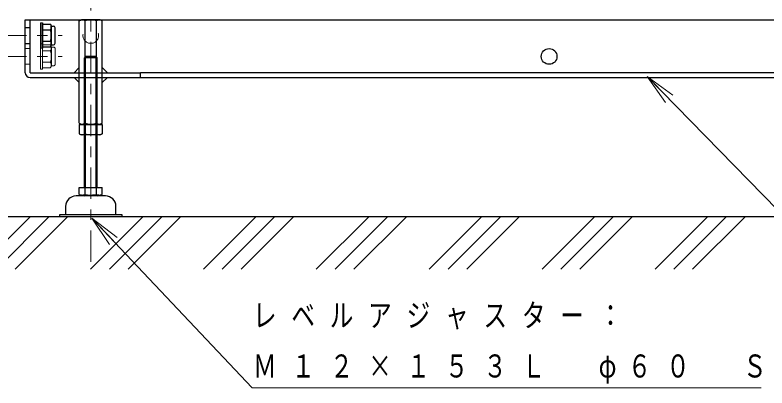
# Model space of a CAD drawing. Units: millimetres on the paper. Extents: x -385 to 15, y -594 to 267.
# Drawn here: x -149.2 to -77.4, y 108.9 to 144.5 of the extents above; entities that cross this region are included whole.
import ezdxf

# ---------------------------------------------------------------- set-up
doc = ezdxf.new("R2010")
doc.units = ezdxf.units.MM
doc.linetypes.add('USER1', pattern=[4.5, 2.5, -2])
doc.linetypes.add('USER2', pattern=[6, 3, -1, 1, -1])
doc.layers.add('1_10', color=7, linetype='Continuous', lineweight=25)
doc.styles.add('ＭＳ ゴシック', font='')
doc.styles.get('ＭＳ ゴシック').set_extended_font_data('MS Gothic')

msp = doc.modelspace()

# ---------------------------------------------------------------- linework, layer by layer
at = {"layer": '1_10', "linetype": 'USER2', "lineweight": 13}
for p, q in [((-141.946, 120.967), (-141.946, 173.054)), ((-169.068, 142.574), (-144.687, 142.574)), ((-169.068, 140.574), (-144.687, 140.574))]:
    msp.add_line(p, q, dxfattribs=at)
at = {"layer": '1_10'}
for p, q in [((-148.196, 139.024), (-148.196, 144.074)), ((-148.196, 144.074), (-147.746, 144.074)), ((-147.746, 139.024), (-147.746, 144.074)), ((-146.746, 143.774), (-146.546, 143.774)), ((-146.746, 143.774), (-146.746, 141.374)), ((-146.546, 143.774), (-146.546, 141.374)), ((-146.546, 141.477), (-146.546, 143.671)), ((-146.546, 143.671), (-145.8, 143.671)), ((-145.8, 143.671), (-145.686, 143.474)), ((-143.043, 143.96), (-142.846, 144.074)), ((-143.043, 134.188), (-143.043, 143.96)), ((-141.046, 144.074), (-142.846, 144.074)), ((-142.494, 134.188), (-142.494, 143.96)), ((-141.398, 134.188), (-141.398, 143.96)), ((-140.849, 143.96), (-141.046, 144.074)), ((-140.849, 134.188), (-140.849, 143.96)), ((-148.196, 143.324), (-147.746, 143.324)), ((-146.546, 143.122), (-145.8, 143.122)), ((-145.686, 141.674), (-145.686, 143.474)), ((-145.686, 143.474), (-145.516, 143.474)), ((-145.346, 141.844), (-145.346, 143.304)), ((-148.196, 141.824), (-147.746, 141.824)), ((-146.546, 142.026), (-145.8, 142.026)), ((-146.546, 141.477), (-145.8, 141.477)), ((-145.8, 141.477), (-145.686, 141.674)), ((-145.686, 141.674), (-145.516, 141.674)), ((-146.546, 141.374), (-146.746, 141.374)), ((-143.043, 139.524), (-143.543, 139.024)), ((-140.849, 139.524), (-140.349, 139.024)), ((-147.746, 139.024), (-137.196, 139.024)), ((-147.746, 138.574), (-137.196, 138.574)), ((-143.043, 138.074), (-143.543, 138.574)), ((-143.046, 138.574), (-143.046, 139.024)), ((-140.849, 138.074), (-140.349, 138.574)), ((-140.846, 138.574), (-140.846, 139.024)), ((-137.196, 138.574), (-137.196, 139.024)), ((-143.043, 134.188), (-142.846, 134.074)), ((-143.043, 134.074), (-143.043, 133.188)), ((-143.043, 134.074), (-140.849, 134.074)), ((-141.046, 134.074), (-142.846, 134.074)), ((-142.494, 134.074), (-142.494, 133.188)), ((-141.398, 134.074), (-141.398, 133.188)), ((-140.849, 134.188), (-141.046, 134.074)), ((-140.849, 134.074), (-140.849, 133.188)), ((-143.043, 133.188), (-142.846, 133.074)), ((-141.046, 133.074), (-142.846, 133.074)), ((-140.849, 133.188), (-141.046, 133.074)), ((-29.377, 125.254), (-167.696, 125.254))]:
    msp.add_line(p, q, dxfattribs=at)
at = {"layer": '1_10', "color": 60}
for p, q in [((-147.746, 144.074), (-48.646, 144.074)), ((-59.196, 139.024), (-137.196, 139.024)), ((-137.196, 138.574), (-59.196, 138.574))]:
    msp.add_line(p, q, dxfattribs=at)
at = {"layer": '1_10', "linetype": 'USER1', "lineweight": 13}
for p, q in [((-146.746, 141.774), (-146.546, 141.774)), ((-146.746, 141.774), (-146.746, 139.374)), ((-146.546, 139.374), (-146.546, 141.774)), ((-146.546, 141.671), (-145.8, 141.671)), ((-145.8, 141.671), (-145.686, 141.474)), ((-145.686, 139.674), (-145.686, 141.474)), ((-145.686, 141.474), (-145.516, 141.474)), ((-148.196, 141.324), (-147.746, 141.324)), ((-146.546, 141.122), (-145.8, 141.122)), ((-145.346, 139.844), (-145.346, 141.304)), ((-146.546, 140.026), (-145.8, 140.026)), ((-148.196, 139.824), (-147.746, 139.824)), ((-146.546, 139.374), (-146.746, 139.374)), ((-146.546, 139.477), (-145.8, 139.477)), ((-145.8, 139.477), (-145.686, 139.674)), ((-145.686, 139.674), (-145.516, 139.674))]:
    msp.add_line(p, q, dxfattribs=at)
at = {"layer": '1_10', "color": 4}
for p, q in [((-142.439, 140.554), (-142.546, 140.447)), ((-141.346, 140.447), (-142.546, 140.447)), ((-142.546, 128.054), (-142.546, 140.447)), ((-141.453, 140.554), (-142.439, 140.554)), ((-141.346, 140.447), (-141.453, 140.554)), ((-141.346, 128.054), (-141.346, 140.447)), ((-143.043, 128.054), (-140.849, 128.054)), ((-143.043, 127.378), (-143.043, 128.054)), ((-142.546, 128.054), (-142.439, 128.054)), ((-142.494, 127.378), (-142.494, 128.054)), ((-141.346, 128.054), (-141.453, 128.054)), ((-141.398, 127.378), (-141.398, 128.054)), ((-140.849, 127.378), (-140.849, 128.054)), ((-140.546, 127.254), (-143.346, 127.254)), ((-143.043, 127.378), (-142.546, 127.254)), ((-141.346, 127.254), (-140.849, 127.378)), ((-144.346, 126.254), (-144.346, 125.454)), ((-139.546, 125.454), (-139.546, 126.254)), ((-138.946, 125.454), (-144.946, 125.454)), ((-144.946, 125.454), (-144.946, 125.254)), ((-138.946, 125.254), (-144.946, 125.254)), ((-138.946, 125.254), (-138.946, 125.454))]:
    msp.add_line(p, q, dxfattribs=at)
at = {"layer": '1_10', "color": 4, "lineweight": 13}
for p, q in [((-142.439, 128.054), (-142.439, 140.554)), ((-141.453, 128.054), (-141.453, 140.554))]:
    msp.add_line(p, q, dxfattribs=at)
at = {"layer": '1_10', "lineweight": 13}
for p, q in [((-88.842, 138.661), (-86.746, 136.515)), ((-88.842, 138.661), (-86.388, 136.864)), ((-87.104, 136.166), (-88.842, 138.661)), ((-152.746, 120.254), (-147.746, 125.254)), ((-150.95, 120.254), (-145.95, 125.254)), ((-149.154, 120.254), (-144.154, 125.254)), ((-141.969, 120.254), (-136.969, 125.254)), ((-141.851, 125.134), (-139.792, 122.952)), ((-141.851, 125.134), (-139.429, 123.296)), ((-140.156, 122.609), (-141.851, 125.134)), ((-140.173, 120.254), (-135.173, 125.254)), ((-138.377, 120.254), (-133.377, 125.254)), ((-131.193, 120.254), (-126.193, 125.254)), ((-129.397, 120.254), (-124.397, 125.254)), ((-127.601, 120.254), (-122.601, 125.254)), ((-120.417, 120.254), (-115.417, 125.254)), ((-118.621, 120.254), (-113.621, 125.254)), ((-116.825, 120.254), (-111.825, 125.254)), ((-109.641, 120.254), (-104.641, 125.254)), ((-107.845, 120.254), (-102.845, 125.254)), ((-106.048, 120.254), (-101.048, 125.254)), ((-98.864, 120.254), (-93.864, 125.254)), ((-97.068, 120.254), (-92.068, 125.254)), ((-95.272, 120.254), (-90.272, 125.254)), ((-88.088, 120.254), (-83.088, 125.254)), ((-86.292, 120.254), (-81.292, 125.254)), ((-84.496, 120.254), (-79.496, 125.254))]:
    msp.add_line(p, q, dxfattribs=at)
for points in [[(-88.842, 138.661), (-59.799, 108.915), (-22.981, 108.915)], [(-141.851, 125.134), (-126.547, 108.915), (-77.962, 108.915)]]:
    msp.add_lwpolyline(points, dxfattribs=at)
at = {"layer": '1_10', "color": 4}
for points in [[(-143.043, 127.378), (-142.953, 127.358), (-142.862, 127.346), (-142.771, 127.341), (-142.679, 127.345), (-142.586, 127.358), (-142.494, 127.378)], [(-142.494, 127.378), (-142.258, 127.354), (-142.02, 127.342), (-141.779, 127.345), (-141.538, 127.362), (-141.398, 127.378)], [(-141.398, 127.378), (-141.307, 127.358), (-141.216, 127.346), (-141.126, 127.341), (-141.033, 127.345), (-140.941, 127.358), (-140.849, 127.378)]]:
    msp.add_lwpolyline(points, dxfattribs=at)
at = {"layer": '1_10', "color": 60, "linetype": 'USER1', "lineweight": 13}
msp.add_circle((-141.946, 142.574), 0.75, dxfattribs=at)
at = {"layer": '1_10', "color": 60}
msp.add_circle((-98.196, 140.574), 0.75, dxfattribs=at)
at = {"layer": '1_10'}
for centre, radius, start, end in [((-146.2, 143.397), 0.486, 325.61586, 34.38414), ((-142.769, 143.56), 0.486, 55.61586, 124.38414), ((-141.946, 142.23), 1.815, 72.41211, 107.58789), ((-141.123, 143.56), 0.486, 55.61586, 124.38414), ((-147.53, 142.574), 1.815, 342.41211, 17.58789), ((-145.516, 143.304), 0.17, 0, 90), ((-146.2, 141.751), 0.486, 325.61586, 34.38414), ((-145.516, 141.844), 0.17, 270, 0), ((-147.746, 139.024), 0.45, 180, 270), ((-142.769, 134.588), 0.486, 235.61587, 304.38414), ((-141.946, 135.918), 1.815, 252.41211, 287.58789), ((-141.123, 134.588), 0.486, 235.61587, 304.38414), ((-142.769, 133.588), 0.486, 235.61587, 304.38414), ((-141.946, 134.918), 1.815, 252.41211, 287.58789), ((-141.123, 133.588), 0.486, 235.61587, 304.38414)]:
    msp.add_arc(centre, radius, start, end, dxfattribs=at)
at = {"layer": '1_10', "linetype": 'USER1', "lineweight": 13}
for centre, radius, start, end in [((-146.2, 141.397), 0.486, 325.61586, 34.38414), ((-145.516, 141.304), 0.17, 0, 90), ((-147.53, 140.574), 1.815, 342.41211, 17.58789), ((-146.2, 139.751), 0.486, 325.61586, 34.38414), ((-145.516, 139.844), 0.17, 270, 0)]:
    msp.add_arc(centre, radius, start, end, dxfattribs=at)
at = {"layer": '1_10', "color": 4}
for centre, start, end in [((-143.346, 126.254), 90, 180), ((-140.546, 126.254), 0, 90)]:
    msp.add_arc(centre, 1, start, end, dxfattribs=at)

# ---------------------------------------------------------------- texts
at = {"layer": '1_10', "char_height": 2.199, "attachment_point": 4, "style": 'ＭＳ ゴシック'}
for s, insert in [('\\T1.63;\\W0.75;レベルアジャスター：', (-126.465, 115.715)), ('\\T1.63;\\W0.75;Ｍ１２×１５３Ｌ\u3000φ６０\u3000ＳＵＳ', (-126.465, 110.715))]:
    msp.add_mtext(s, dxfattribs=dict(at, insert=insert))

doc.saveas('drawing.dxf')
